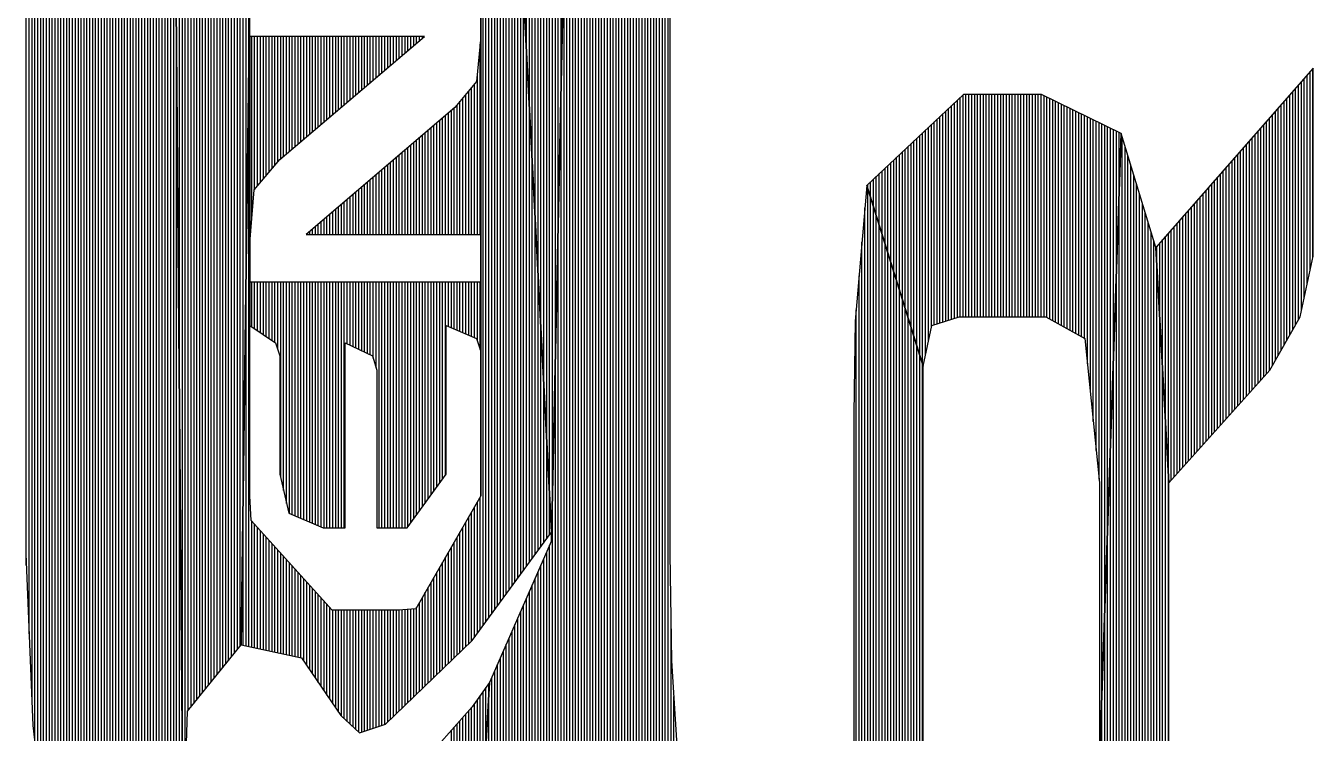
# Model space of a CAD drawing. Extents: x -34 to 106, y -22 to 53.
# Drawn here: x 59.249 to 62.506, y 15.139 to 16.929 of the extents above; entities that cross this region are included whole.
import ezdxf

# ---------------------------------------------------------------- set-up
doc = ezdxf.new("R2010")
doc.units = 0
doc.layers.add('BG_SILKTOP20240221', color=40, linetype='CONTINUOUS')

msp = doc.modelspace()

# ---------------------------------------------------------------- linework, layer by layer
at = {"layer": 'BG_SILKTOP20240221'}
for points in [[(60.866782, 12.740132), (60.866782, 21.922232)], [(60.874148, 12.737846), (60.874148, 21.923756)], [(60.879228, 15.59306), (60.879228, 21.924518)], [(60.71108, 21.891752), (60.579254, 15.625826)], [(60.579254, 15.625826), (60.71108, 21.891752)], [(60.713112, 12.787376), (60.713112, 21.89226)], [(60.720478, 12.78509), (60.720478, 21.893784)], [(60.727844, 12.782804), (60.727844, 21.895054)], [(60.73521, 12.780518), (60.73521, 21.896578)], [(60.742322, 12.778486), (60.742322, 21.898102)], [(60.749688, 12.775946), (60.749688, 21.899372)], [(60.757054, 12.773914), (60.757054, 21.900896)], [(60.76442, 12.771628), (60.76442, 21.90242)], [(60.771786, 12.769342), (60.771786, 21.903436)], [(60.778898, 12.767056), (60.778898, 21.90496)], [(60.786264, 12.76477), (60.786264, 21.906484)], [(60.79363, 12.762484), (60.79363, 21.908008)], [(60.800996, 12.760452), (60.800996, 21.909278)], [(60.808362, 12.757912), (60.808362, 21.910802)], [(60.815474, 12.75588), (60.815474, 21.912326)], [(60.82284, 12.753848), (60.82284, 21.913596)], [(60.830206, 12.751308), (60.830206, 21.91512)], [(60.837572, 12.749276), (60.837572, 21.916644)], [(60.844938, 12.746736), (60.844938, 21.917914)], [(60.85205, 12.744704), (60.85205, 21.919438)], [(60.859416, 12.742418), (60.859416, 21.920962)], [(60.530232, 16.589248), (60.530232, 21.82622)], [(60.537598, 16.44904), (60.537598, 21.82876)], [(60.544964, 16.308578), (60.544964, 21.831554)], [(60.55233, 16.16837), (60.55233, 21.834094)], [(60.559442, 16.028162), (60.559442, 21.836888)], [(60.566808, 15.8877), (60.566808, 21.839428)], [(60.574174, 15.747492), (60.574174, 21.841968)], [(60.58154, 15.727426), (60.58154, 21.844762)], [(60.588906, 16.075406), (60.588906, 21.847556)], [(60.596018, 16.42364), (60.596018, 21.850096)], [(60.603384, 16.77162), (60.603384, 21.852636)], [(60.515754, 16.870172), (60.515754, 21.820886)], [(60.522866, 16.729964), (60.522866, 21.82368)], [(60.705746, 12.789408), (60.705746, 21.645372)], [(59.813444, 16.86052), (59.813444, 21.344128)], [(59.784234, 15.350744), (59.784234, 21.304504)], [(59.791346, 15.359888), (59.791346, 21.31441)], [(59.798712, 15.754096), (59.798712, 21.324316)], [(59.806078, 16.307308), (59.806078, 21.334222)], [(59.762136, 15.323566), (59.762136, 21.27504)], [(59.769502, 15.332456), (59.769502, 21.284692)], [(59.776868, 15.3416), (59.776868, 21.294852)], [(60.698634, 12.791948), (60.698634, 21.296884)], [(59.740292, 15.296134), (59.740292, 21.245576)], [(59.747658, 15.305278), (59.747658, 21.255228)], [(59.75477, 15.314422), (59.75477, 21.265388)], [(59.711082, 15.259812), (59.711082, 21.206206)], [(59.718194, 15.268956), (59.718194, 21.215858)], [(59.72556, 15.2781), (59.72556, 21.225764)], [(59.732926, 15.287244), (59.732926, 21.23567)], [(59.688984, 15.232634), (59.688984, 21.176488)], [(59.69635, 15.241778), (59.69635, 21.186394)], [(59.703716, 15.250668), (59.703716, 21.196046)], [(59.66714, 15.205202), (59.66714, 21.147024)], [(59.674506, 15.214346), (59.674506, 21.156676)], [(59.681618, 15.22349), (59.681618, 21.166582)], [(59.63793, 15.986252), (59.63793, 21.1074)], [(59.645042, 15.098776), (59.645042, 21.11756)], [(59.652408, 15.007082), (59.652408, 21.127212)], [(59.659774, 15.196312), (59.659774, 21.136864)], [(59.630564, 16.873474), (59.630564, 21.097748)], [(59.593988, 13.839444), (59.593988, 21.04644)], [(59.647328, 14.839696), (59.59602, 21.051012)], [(59.59602, 21.051012), (59.647328, 14.839696)], [(59.579256, 13.869416), (59.579256, 21.014944)], [(59.586622, 13.85443), (59.586622, 21.030946)], [(59.564778, 13.899134), (59.564778, 20.983702)], [(59.57189, 13.884148), (59.57189, 20.99945)], [(59.550046, 13.929106), (59.550046, 20.952206)], [(59.557412, 13.91412), (59.557412, 20.968208)], [(60.691268, 12.79398), (60.691268, 20.948904)], [(59.535314, 13.958824), (59.535314, 20.920964)], [(59.54268, 13.944092), (59.54268, 20.936458)], [(59.520836, 13.988796), (59.520836, 20.889468)], [(59.528202, 13.97381), (59.528202, 20.904962)], [(59.506104, 14.024356), (59.506104, 20.857972)], [(59.51347, 14.005052), (59.51347, 20.87372)], [(59.491626, 14.070076), (59.491626, 20.826476)], [(59.498738, 14.046962), (59.498738, 20.842224)], [(59.476894, 14.116304), (59.476894, 20.79498)], [(59.48426, 14.092936), (59.48426, 20.810728)], [(59.462162, 14.162532), (59.462162, 20.763484)], [(59.469528, 14.139418), (59.469528, 20.779486)], [(59.447684, 14.20876), (59.447684, 20.732242)], [(59.45505, 14.185646), (59.45505, 20.74799)], [(59.425586, 14.278356), (59.425586, 20.684998)], [(59.432952, 14.255242), (59.432952, 20.700746)], [(59.440318, 14.232128), (59.440318, 20.71624)], [(59.418474, 14.30147), (59.418474, 20.667218)], [(59.411108, 14.324584), (59.411108, 20.64258)], [(59.396376, 14.371066), (59.396376, 20.589494)], [(59.403742, 14.347952), (59.403742, 20.616164)], [(60.683902, 12.79652), (60.683902, 20.600924)], [(59.38901, 14.402816), (59.38901, 20.562824)], [(59.381898, 14.437106), (59.381898, 20.536154)], [(59.374532, 14.471396), (59.374532, 20.509738)], [(59.3598, 14.539468), (59.3598, 20.456652)], [(59.367166, 14.505432), (59.367166, 20.483068)], [(59.352434, 14.574012), (59.352434, 20.430236)], [(59.345322, 14.608048), (59.345322, 20.403566)], [(59.601354, 13.824458), (59.601354, 20.422108)], [(59.337956, 14.642338), (59.337956, 20.37715)], [(59.33059, 14.676628), (59.33059, 20.35048)], [(59.323224, 14.710918), (59.323224, 20.324064)], [(59.315858, 14.744954), (59.315858, 20.290028)], [(59.308746, 14.802104), (59.308746, 20.236942)], [(60.676536, 12.798552), (60.676536, 20.25269)], [(59.30138, 14.864842), (59.30138, 20.18411)], [(59.294014, 14.92758), (59.294014, 20.131024)], [(59.286648, 14.990572), (59.286648, 20.078192)], [(59.279282, 15.053564), (59.279282, 20.02536)], [(59.27217, 15.116302), (59.27217, 19.972274)], [(59.264804, 15.216124), (59.264804, 19.919188)], [(60.66917, 12.800584), (60.66917, 19.90471)], [(59.257438, 15.390368), (59.257438, 19.758152)], [(59.248802, 19.544792), (59.248802, 15.59306)], [(59.250072, 15.564104), (59.250072, 19.575272)], [(60.662058, 12.803124), (60.662058, 19.556476)], [(59.608466, 13.80998), (59.608466, 19.534886)], [(60.654692, 12.805156), (60.654692, 19.208496)], [(60.400438, 19.08048), (60.579254, 15.647924)], [(60.400438, 19.08048), (60.400438, 16.901668)], [(60.579254, 15.647924), (60.400438, 19.08048)], [(60.400438, 16.901668), (60.400438, 19.08048)], [(60.406026, 15.410688), (60.406026, 18.97507)], [(60.647326, 12.807442), (60.647326, 18.860516)], [(60.413138, 15.420848), (60.413138, 18.834862)], [(60.420504, 15.430754), (60.420504, 18.6944)], [(59.615832, 13.794994), (59.615832, 18.647664)], [(60.42787, 15.440914), (60.42787, 18.554192)], [(60.63996, 12.809728), (60.63996, 18.512282)], [(60.435236, 15.45082), (60.435236, 18.413476)], [(60.442602, 15.460726), (60.442602, 18.273268)], [(60.632594, 12.812014), (60.632594, 18.164302)], [(60.449714, 15.470632), (60.449714, 18.132806)], [(60.45708, 15.480792), (60.45708, 17.992598)], [(60.464446, 15.490952), (60.464446, 17.85239)], [(60.625482, 12.814046), (60.625482, 17.816068)], [(59.623198, 13.780008), (59.623198, 17.760442)], [(60.471812, 15.500604), (60.471812, 17.711928)], [(60.479178, 15.510764), (60.479178, 17.57172)], [(60.618116, 12.816586), (60.618116, 17.468088)], [(60.48629, 15.52067), (60.48629, 17.431258)], [(60.493656, 15.53083), (60.493656, 17.29105)], [(60.501022, 15.540736), (60.501022, 17.150588)], [(60.61075, 12.818618), (60.61075, 17.120108)], [(59.793632, 15.362428), (59.815476, 17.022064)], [(59.815476, 17.022064), (59.793632, 15.362428)], [(59.815476, 16.901668), (59.815476, 17.022064)], [(60.400438, 17.022064), (60.400438, 16.901668)], [(60.508388, 15.550642), (60.508388, 17.01038)], [(59.630564, 13.765022), (59.630564, 16.87322)], [(59.815476, 16.170656), (59.815476, 16.901668)], [(59.815476, 16.901668), (59.815476, 16.170656)], [(60.25769, 16.901668), (59.815476, 16.901668)], [(59.82081, 16.44269), (59.82081, 16.901668)], [(59.827922, 16.515588), (59.827922, 16.901668)], [(59.835288, 16.524224), (59.835288, 16.901668)], [(59.842654, 16.53286), (59.842654, 16.901668)], [(59.85002, 16.541496), (59.85002, 16.901668)], [(59.857386, 16.550132), (59.857386, 16.901668)], [(59.864498, 16.558514), (59.864498, 16.901668)], [(59.871864, 16.56715), (59.871864, 16.901668)], [(59.87923, 16.575532), (59.87923, 16.901668)], [(59.886596, 16.584168), (59.886596, 16.901668)], [(59.89193, 16.590772), (60.25769, 16.901668)], [(59.893962, 16.592296), (59.893962, 16.901668)], [(59.901074, 16.598392), (59.901074, 16.901668)], [(59.90844, 16.604488), (59.90844, 16.901668)], [(59.915806, 16.611092), (59.915806, 16.901668)], [(59.923172, 16.617188), (59.923172, 16.901668)], [(59.930538, 16.623538), (59.930538, 16.901668)], [(59.93765, 16.629634), (59.93765, 16.901668)], [(59.945016, 16.63573), (59.945016, 16.901668)], [(59.952382, 16.64208), (59.952382, 16.901668)], [(59.959748, 16.648176), (59.959748, 16.901668)], [(59.967114, 16.654526), (59.967114, 16.901668)], [(59.974226, 16.660622), (59.974226, 16.901668)], [(59.981592, 16.666718), (59.981592, 16.901668)], [(59.988958, 16.673068), (59.988958, 16.901668)], [(59.996324, 16.679164), (59.996324, 16.901668)], [(60.00369, 16.685768), (60.00369, 16.901668)], [(60.010802, 16.691864), (60.010802, 16.901668)], [(60.018168, 16.69796), (60.018168, 16.901668)], [(60.025534, 16.70431), (60.025534, 16.901668)], [(60.0329, 16.710406), (60.0329, 16.901668)], [(60.040266, 16.716756), (60.040266, 16.901668)], [(60.047378, 16.722852), (60.047378, 16.901668)], [(60.054744, 16.728948), (60.054744, 16.901668)], [(60.06211, 16.735298), (60.06211, 16.901668)], [(60.069476, 16.741394), (60.069476, 16.901668)], [(60.076842, 16.747744), (60.076842, 16.901668)], [(60.083954, 16.75384), (60.083954, 16.901668)], [(60.09132, 16.759936), (60.09132, 16.901668)], [(60.098686, 16.76654), (60.098686, 16.901668)], [(60.106052, 16.772636), (60.106052, 16.901668)], [(60.113418, 16.778986), (60.113418, 16.901668)], [(60.12053, 16.785082), (60.12053, 16.901668)], [(60.127896, 16.791178), (60.127896, 16.901668)], [(60.135262, 16.797528), (60.135262, 16.901668)], [(60.142628, 16.803624), (60.142628, 16.901668)], [(60.149994, 16.809974), (60.149994, 16.901668)], [(60.157106, 16.81607), (60.157106, 16.901668)], [(60.164472, 16.822166), (60.164472, 16.901668)], [(60.171838, 16.828516), (60.171838, 16.901668)], [(60.179204, 16.834612), (60.179204, 16.901668)], [(60.18657, 16.841216), (60.18657, 16.901668)], [(60.193682, 16.847312), (60.193682, 16.901668)], [(60.201048, 16.853408), (60.201048, 16.901668)], [(60.208414, 16.859758), (60.208414, 16.901668)], [(60.21578, 16.865854), (60.21578, 16.901668)], [(60.223146, 16.872204), (60.223146, 16.901668)], [(60.230258, 16.8783), (60.230258, 16.901668)], [(60.237624, 16.884396), (60.237624, 16.901668)], [(60.24499, 16.890746), (60.24499, 16.901668)], [(60.252356, 16.896842), (60.252356, 16.901668)], [(60.400438, 16.901668), (60.389516, 16.788384)], [(60.39866, 16.40078), (60.39866, 16.882872)], [(60.400438, 16.901668), (60.400438, 15.739364)], [(60.400438, 15.739364), (60.400438, 16.901668)], [(59.813444, 15.358618), (59.813444, 16.861028)], [(60.515754, 15.560548), (60.515754, 16.869664)], [(62.506098, 16.821404), (62.107572, 16.368014)], [(62.49797, 16.308832), (62.49797, 16.812514)], [(62.505336, 16.343122), (62.505336, 16.820642)], [(62.506098, 16.34617), (62.506098, 16.821404)], [(60.389516, 16.788384), (60.334652, 16.722598)], [(60.383928, 16.40078), (60.383928, 16.782034)], [(60.391294, 16.40078), (60.391294, 16.80718)], [(62.46876, 16.18488), (62.46876, 16.77924)], [(62.476126, 16.20647), (62.476126, 16.787368)], [(62.483492, 16.24076), (62.483492, 16.79575)], [(62.490858, 16.274796), (62.490858, 16.804132)], [(60.354718, 16.40078), (60.354718, 16.746982)], [(60.362084, 16.40078), (60.362084, 16.755364)], [(60.36945, 16.40078), (60.36945, 16.764254)], [(60.376562, 16.40078), (60.376562, 16.773144)], [(60.603384, 12.821158), (60.603384, 16.771874)], [(61.621416, 16.755364), (61.376306, 16.524986)], [(61.613034, 16.1925), (61.613034, 16.74749)], [(61.620146, 16.1925), (61.620146, 16.754602)], [(61.818774, 16.755364), (61.621416, 16.755364)], [(61.627512, 16.1925), (61.627512, 16.755364)], [(61.634878, 16.1925), (61.634878, 16.755364)], [(61.642244, 16.1925), (61.642244, 16.755364)], [(61.64961, 16.1925), (61.64961, 16.755364)], [(61.656722, 16.1925), (61.656722, 16.755364)], [(61.664088, 16.1925), (61.664088, 16.755364)], [(61.671454, 16.1925), (61.671454, 16.755364)], [(61.67882, 16.1925), (61.67882, 16.755364)], [(61.686186, 16.1925), (61.686186, 16.755364)], [(61.693298, 16.1925), (61.693298, 16.755364)], [(61.700664, 16.1925), (61.700664, 16.755364)], [(61.70803, 16.1925), (61.70803, 16.755364)], [(61.715396, 16.1925), (61.715396, 16.755364)], [(61.722762, 16.1925), (61.722762, 16.755364)], [(61.729874, 16.1925), (61.729874, 16.755364)], [(61.73724, 16.1925), (61.73724, 16.755364)], [(61.744606, 16.1925), (61.744606, 16.755364)], [(61.751972, 16.1925), (61.751972, 16.755364)], [(61.759338, 16.1925), (61.759338, 16.755364)], [(61.76645, 16.1925), (61.76645, 16.755364)], [(61.773816, 16.1925), (61.773816, 16.755364)], [(61.781182, 16.1925), (61.781182, 16.755364)], [(61.788548, 16.1925), (61.788548, 16.755364)], [(61.795914, 16.1925), (61.795914, 16.755364)], [(61.803026, 16.1925), (61.803026, 16.755364)], [(61.810392, 16.1925), (61.810392, 16.755364)], [(61.817758, 16.1925), (61.817758, 16.755364)], [(62.019942, 16.656812), (61.818774, 16.755364)], [(61.825124, 16.1925), (61.825124, 16.752062)], [(61.83249, 16.190976), (61.83249, 16.748506)], [(61.839602, 16.186912), (61.839602, 16.745204)], [(62.43955, 16.133318), (62.43955, 16.745712)], [(62.446916, 16.146272), (62.446916, 16.754348)], [(62.454282, 16.158972), (62.454282, 16.762476)], [(62.461394, 16.17218), (62.461394, 16.770604)], [(60.334652, 16.722598), (59.95797, 16.40078)], [(60.325508, 16.40078), (60.325508, 16.714978)], [(60.332874, 16.40078), (60.332874, 16.721074)], [(60.339986, 16.40078), (60.339986, 16.729202)], [(60.347352, 16.40078), (60.347352, 16.738092)], [(60.522866, 15.570708), (60.522866, 16.729456)], [(61.576458, 16.181578), (61.576458, 16.7132)], [(61.58357, 16.183864), (61.58357, 16.720058)], [(61.590936, 16.18615), (61.590936, 16.726916)], [(61.598302, 16.188436), (61.598302, 16.733774)], [(61.605668, 16.190722), (61.605668, 16.740886)], [(61.846968, 16.183102), (61.846968, 16.741394)], [(61.854334, 16.178784), (61.854334, 16.737838)], [(61.8617, 16.17472), (61.8617, 16.734028)], [(61.869066, 16.17091), (61.869066, 16.730726)], [(61.876178, 16.166592), (61.876178, 16.72717)], [(61.883544, 16.162528), (61.883544, 16.72336)], [(61.89091, 16.158718), (61.89091, 16.719804)], [(61.898276, 16.1544), (61.898276, 16.716248)], [(61.905642, 16.150336), (61.905642, 16.712692)], [(62.41034, 16.081756), (62.41034, 16.712438)], [(62.417706, 16.09471), (62.417706, 16.721074)], [(62.424818, 16.10741), (62.424818, 16.729202)], [(62.432184, 16.120364), (62.432184, 16.737584)], [(60.281566, 16.40078), (60.281566, 16.677386)], [(60.288932, 16.40078), (60.288932, 16.683482)], [(60.296298, 16.40078), (60.296298, 16.689832)], [(60.30341, 16.40078), (60.30341, 16.695928)], [(60.310776, 16.40078), (60.310776, 16.702532)], [(60.318142, 16.40078), (60.318142, 16.708628)], [(61.539882, 16.164814), (61.539882, 16.678656)], [(61.546994, 16.172434), (61.546994, 16.685768)], [(61.55436, 16.174466), (61.55436, 16.692626)], [(61.561726, 16.177006), (61.561726, 16.699484)], [(61.569092, 16.179292), (61.569092, 16.706342)], [(61.912754, 16.146526), (61.912754, 16.709136)], [(61.92012, 16.142208), (61.92012, 16.70558)], [(61.927486, 16.138144), (61.927486, 16.70177)], [(61.934852, 16.073882), (61.934852, 16.698214)], [(61.942218, 16.00073), (61.942218, 16.694912)], [(61.94933, 15.927578), (61.94933, 16.691102)], [(61.956696, 15.854426), (61.956696, 16.687546)], [(61.964062, 15.781274), (61.964062, 16.683736)], [(61.971428, 15.24889), (61.971428, 16.680434)], [(62.38113, 16.0401), (62.38113, 16.679164)], [(62.388242, 16.048228), (62.388242, 16.687546)], [(62.395608, 16.056356), (62.395608, 16.695928)], [(62.402974, 16.068802), (62.402974, 16.70431)], [(60.24499, 16.40078), (60.24499, 16.646144)], [(60.252356, 16.40078), (60.252356, 16.652494)], [(60.259722, 16.40078), (60.259722, 16.65859)], [(60.266834, 16.40078), (60.266834, 16.66494)], [(60.2742, 16.40078), (60.2742, 16.671036)], [(61.510418, 16.095472), (61.510418, 16.651224)], [(61.517784, 16.072104), (61.517784, 16.658336)], [(61.52515, 16.096488), (61.52515, 16.66494)], [(61.532516, 16.130524), (61.532516, 16.672052)], [(62.019942, 16.656812), (61.965078, 15.062962)], [(61.965078, 15.062962), (62.019942, 16.656812)], [(61.978794, 15.461234), (61.978794, 16.676878)], [(61.985906, 15.673832), (61.985906, 16.673068)], [(61.993272, 15.886176), (61.993272, 16.669512)], [(62.000638, 16.09852), (62.000638, 16.665956)], [(62.008004, 16.311372), (62.008004, 16.6624)], [(62.01537, 16.523716), (62.01537, 16.658844)], [(62.107572, 16.368014), (62.019942, 16.656812)], [(62.022482, 14.488922), (62.022482, 16.647668)], [(62.351666, 16.007588), (62.351666, 16.646144)], [(62.359032, 16.015716), (62.359032, 16.654272)], [(62.366398, 16.02359), (62.366398, 16.6624)], [(62.373764, 16.031972), (62.373764, 16.671036)], [(60.208414, 16.40078), (60.208414, 16.614902)], [(60.21578, 16.40078), (60.21578, 16.620998)], [(60.223146, 16.40078), (60.223146, 16.627348)], [(60.230258, 16.40078), (60.230258, 16.633444)], [(60.237624, 16.40078), (60.237624, 16.640048)], [(61.473842, 16.21282), (61.473842, 16.61668)], [(61.481208, 16.189452), (61.481208, 16.623792)], [(61.488574, 16.166084), (61.488574, 16.630904)], [(61.49594, 16.142462), (61.49594, 16.637508)], [(61.503306, 16.119094), (61.503306, 16.64462)], [(62.029848, 14.488922), (62.029848, 16.623538)], [(62.322456, 15.974822), (62.322456, 16.61287)], [(62.329822, 15.983204), (62.329822, 16.620998)], [(62.337188, 15.991078), (62.337188, 16.62938)], [(62.344554, 15.999206), (62.344554, 16.637762)], [(59.826398, 16.514064), (59.89193, 16.590772)], [(60.171838, 16.40078), (60.171838, 16.58366)], [(60.179204, 16.40078), (60.179204, 16.59001)], [(60.18657, 16.40078), (60.18657, 16.596106)], [(60.193682, 16.40078), (60.193682, 16.602456)], [(60.201048, 16.40078), (60.201048, 16.608552)], [(60.530232, 15.580868), (60.530232, 16.588994)], [(61.437266, 16.329914), (61.437266, 16.582644)], [(61.444632, 16.306546), (61.444632, 16.589248)], [(61.451998, 16.282924), (61.451998, 16.59636)], [(61.459364, 16.259556), (61.459364, 16.602964)], [(61.46673, 16.236188), (61.46673, 16.610076)], [(62.037214, 14.488922), (62.037214, 16.599408)], [(62.300612, 15.950438), (62.300612, 16.587724)], [(62.307978, 15.958312), (62.307978, 16.596106)], [(62.31509, 15.966694), (62.31509, 16.604234)], [(60.135262, 16.40078), (60.135262, 16.552418)], [(60.142628, 16.40078), (60.142628, 16.558514)], [(60.149994, 16.40078), (60.149994, 16.564864)], [(60.157106, 16.40078), (60.157106, 16.57096)], [(60.164472, 16.40078), (60.164472, 16.577564)], [(61.40069, 16.447008), (61.40069, 16.5481)], [(61.408056, 16.42364), (61.408056, 16.554958)], [(61.415422, 16.400272), (61.415422, 16.561816)], [(61.422788, 16.376904), (61.422788, 16.568674)], [(61.430154, 16.353536), (61.430154, 16.575532)], [(62.04458, 14.488922), (62.04458, 16.575278)], [(62.051946, 14.488922), (62.051946, 16.551148)], [(62.271402, 15.917926), (62.271402, 16.554196)], [(62.278514, 15.9258), (62.278514, 16.562832)], [(62.28588, 15.933928), (62.28588, 16.57096)], [(62.293246, 15.94231), (62.293246, 16.579342)], [(60.09132, 16.40078), (60.09132, 16.51508)], [(60.098686, 16.40078), (60.098686, 16.521176)], [(60.106052, 16.40078), (60.106052, 16.527526)], [(60.113418, 16.40078), (60.113418, 16.533622)], [(60.12053, 16.40078), (60.12053, 16.539972)], [(60.127896, 16.40078), (60.127896, 16.546068)], [(61.376306, 16.524986), (61.347096, 16.181578)], [(61.519054, 16.06804), (61.376306, 16.524986)], [(61.376306, 16.524986), (61.519054, 16.06804)], [(61.378846, 16.517366), (61.378846, 16.527526)], [(61.378846, 14.488922), (61.378846, 16.517112)], [(61.386212, 16.493998), (61.386212, 16.534384)], [(61.393578, 16.470376), (61.393578, 16.541242)], [(62.01537, 14.488922), (62.01537, 16.524224)], [(62.059058, 14.488922), (62.059058, 16.527272)], [(62.241938, 15.88516), (62.241938, 16.521176)], [(62.249304, 15.893288), (62.249304, 16.529558)], [(62.25667, 15.901416), (62.25667, 16.53794)], [(62.264036, 15.909544), (62.264036, 16.546068)], [(59.815476, 16.378936), (59.826398, 16.514064)], [(60.054744, 16.40078), (60.054744, 16.483584)], [(60.06211, 16.40078), (60.06211, 16.489934)], [(60.069476, 16.40078), (60.069476, 16.49603)], [(60.076842, 16.40078), (60.076842, 16.50238)], [(60.083954, 16.40078), (60.083954, 16.508476)], [(61.386212, 14.488922), (61.386212, 16.493744)], [(62.066424, 14.488922), (62.066424, 16.503142)], [(62.212728, 15.852648), (62.212728, 16.487902)], [(62.220094, 15.860522), (62.220094, 16.49603)], [(62.22746, 15.868904), (62.22746, 16.504666)], [(62.234826, 15.877032), (62.234826, 16.512794)], [(60.018168, 16.40078), (60.018168, 16.452596)], [(60.025534, 16.40078), (60.025534, 16.458692)], [(60.0329, 16.40078), (60.0329, 16.465042)], [(60.040266, 16.40078), (60.040266, 16.471138)], [(60.047378, 16.40078), (60.047378, 16.477488)], [(61.37148, 14.488922), (61.37148, 16.46809)], [(61.393578, 14.488922), (61.393578, 16.470122)], [(62.07379, 14.488922), (62.07379, 16.479012)], [(62.081156, 14.488922), (62.081156, 16.455136)], [(62.183518, 15.820136), (62.183518, 16.454628)], [(62.190884, 15.82801), (62.190884, 16.462756)], [(62.19825, 15.836138), (62.19825, 16.471138)], [(62.205362, 15.84452), (62.205362, 16.47952)], [(59.981592, 16.40078), (59.981592, 16.4211)], [(59.988958, 16.40078), (59.988958, 16.42745)], [(59.996324, 16.40078), (59.996324, 16.433546)], [(60.00369, 16.40078), (60.00369, 16.439896)], [(60.010802, 16.40078), (60.010802, 16.445992)], [(60.537598, 15.59052), (60.537598, 16.448786)], [(60.596018, 12.82319), (60.596018, 16.423894)], [(61.40069, 14.488922), (61.40069, 16.446754)], [(61.408056, 14.488922), (61.408056, 16.423132)], [(62.088522, 14.488922), (62.088522, 16.43126)], [(62.154308, 15.78737), (62.154308, 16.421354)], [(62.161674, 15.795244), (62.161674, 16.429736)], [(62.168786, 15.803626), (62.168786, 16.437864)], [(62.176152, 15.811754), (62.176152, 16.445992)], [(59.95797, 16.40078), (60.400438, 16.40078)], [(59.959748, 16.40078), (59.959748, 16.402558)], [(59.967114, 16.40078), (59.967114, 16.408654)], [(59.974226, 16.40078), (59.974226, 16.415004)], [(60.400438, 16.40078), (60.400438, 16.280384)], [(61.415422, 14.488922), (61.415422, 16.400018)], [(62.095634, 14.488922), (62.095634, 16.40713)], [(62.125098, 16.053816), (62.125098, 16.387826)], [(62.13221, 15.921228), (62.13221, 16.396462)], [(62.139576, 15.788894), (62.139576, 16.40459)], [(62.146942, 15.779242), (62.146942, 16.412972)], [(59.815476, 16.378936), (59.815476, 16.170656)], [(59.815476, 16.280384), (59.815476, 16.378936)], [(59.815476, 16.170656), (59.815476, 16.378936)], [(61.364114, 14.488922), (61.364114, 16.381984)], [(61.422788, 14.488922), (61.422788, 16.37665)], [(61.430154, 14.488922), (61.430154, 16.353028)], [(62.103, 14.488922), (62.103, 16.383)], [(62.140592, 15.77213), (62.107572, 16.368014)], [(62.107572, 16.368014), (62.140592, 15.77213)], [(62.110366, 16.318738), (62.110366, 16.371316)], [(62.117732, 16.18615), (62.117732, 16.379698)], [(61.437266, 14.488922), (61.437266, 16.32966)], [(62.473078, 16.1925), (62.506098, 16.34617)], [(59.806078, 15.360142), (59.806078, 16.307816)], [(60.544964, 15.60068), (60.544964, 16.308324)], [(61.357002, 14.488922), (61.357002, 16.296132)], [(61.444632, 14.488922), (61.444632, 16.306292)], [(62.008004, 14.488922), (62.008004, 16.311626)], [(62.110366, 14.488922), (62.110366, 16.318484)], [(60.400438, 16.280384), (59.815476, 16.280384)], [(59.82081, 16.1671), (59.82081, 16.280384)], [(59.827922, 16.162274), (59.827922, 16.280384)], [(59.835288, 16.157448), (59.835288, 16.280384)], [(59.842654, 16.152622), (59.842654, 16.280384)], [(59.85002, 16.147796), (59.85002, 16.280384)], [(59.857386, 16.142716), (59.857386, 16.280384)], [(59.864498, 16.13789), (59.864498, 16.280384)], [(59.871864, 16.133064), (59.871864, 16.280384)], [(59.87923, 16.128238), (59.87923, 16.280384)], [(59.886596, 16.110204), (59.886596, 16.280384)], [(59.893962, 15.785846), (59.893962, 16.280384)], [(59.901074, 15.75308), (59.901074, 16.280384)], [(59.90844, 15.72006), (59.90844, 16.280384)], [(59.915806, 15.69466), (59.915806, 16.280384)], [(59.923172, 15.691612), (59.923172, 16.280384)], [(59.930538, 15.688564), (59.930538, 16.280384)], [(59.93765, 15.685516), (59.93765, 16.280384)], [(59.945016, 15.682468), (59.945016, 16.280384)], [(59.952382, 15.67942), (59.952382, 16.280384)], [(59.959748, 15.676372), (59.959748, 16.280384)], [(59.967114, 15.673324), (59.967114, 16.280384)], [(59.974226, 15.670276), (59.974226, 16.280384)], [(59.981592, 15.667228), (59.981592, 16.280384)], [(59.988958, 15.66418), (59.988958, 16.280384)], [(59.996324, 15.661132), (59.996324, 16.280384)], [(60.00369, 15.658846), (60.00369, 16.280384)], [(60.010802, 15.658846), (60.010802, 16.280384)], [(60.018168, 15.658846), (60.018168, 16.280384)], [(60.025534, 15.658846), (60.025534, 16.280384)], [(60.0329, 15.658846), (60.0329, 16.280384)], [(60.040266, 15.658846), (60.040266, 16.280384)], [(60.047378, 15.658846), (60.047378, 16.280384)], [(60.054744, 15.658846), (60.054744, 16.280384)], [(60.06211, 16.124174), (60.06211, 16.280384)], [(60.069476, 16.120872), (60.069476, 16.280384)], [(60.076842, 16.117316), (60.076842, 16.280384)], [(60.083954, 16.11376), (60.083954, 16.280384)], [(60.09132, 16.110204), (60.09132, 16.280384)], [(60.098686, 16.106902), (60.098686, 16.280384)], [(60.106052, 16.1036), (60.106052, 16.280384)], [(60.113418, 16.09979), (60.113418, 16.280384)], [(60.12053, 16.096488), (60.12053, 16.280384)], [(60.127896, 16.087598), (60.127896, 16.280384)], [(60.135262, 16.063214), (60.135262, 16.280384)], [(60.142628, 15.658846), (60.142628, 16.280384)], [(60.149994, 15.658846), (60.149994, 16.280384)], [(60.157106, 15.658846), (60.157106, 16.280384)], [(60.164472, 15.658846), (60.164472, 16.280384)], [(60.171838, 15.658846), (60.171838, 16.280384)], [(60.179204, 15.658846), (60.179204, 16.280384)], [(60.18657, 15.658846), (60.18657, 16.280384)], [(60.193682, 15.658846), (60.193682, 16.280384)], [(60.201048, 15.658846), (60.201048, 16.280384)], [(60.208414, 15.658846), (60.208414, 16.280384)], [(60.21578, 15.661132), (60.21578, 16.280384)], [(60.223146, 15.671292), (60.223146, 16.280384)], [(60.230258, 15.681452), (60.230258, 16.280384)], [(60.237624, 15.691104), (60.237624, 16.280384)], [(60.24499, 15.701264), (60.24499, 16.280384)], [(60.252356, 15.71117), (60.252356, 16.280384)], [(60.259722, 15.72133), (60.259722, 16.280384)], [(60.266834, 15.731236), (60.266834, 16.280384)], [(60.2742, 15.741396), (60.2742, 16.280384)], [(60.281566, 15.751556), (60.281566, 16.280384)], [(60.288932, 15.761462), (60.288932, 16.280384)], [(60.296298, 15.771622), (60.296298, 16.280384)], [(60.30341, 15.781274), (60.30341, 16.280384)], [(60.310776, 15.791434), (60.310776, 16.280384)], [(60.318142, 16.16837), (60.318142, 16.280384)], [(60.325508, 16.165068), (60.325508, 16.280384)], [(60.332874, 16.16202), (60.332874, 16.280384)], [(60.339986, 16.158972), (60.339986, 16.280384)], [(60.347352, 16.155924), (60.347352, 16.280384)], [(60.354718, 16.152622), (60.354718, 16.280384)], [(60.362084, 16.149574), (60.362084, 16.280384)], [(60.36945, 16.146526), (60.36945, 16.280384)], [(60.376562, 16.143224), (60.376562, 16.280384)], [(60.383928, 16.140176), (60.383928, 16.280384)], [(60.391294, 16.132048), (60.391294, 16.280384)], [(60.39866, 16.110204), (60.39866, 16.280384)], [(60.400438, 16.104616), (60.400438, 16.280384)], [(60.400438, 16.280384), (60.400438, 16.104616)], [(61.451998, 14.488922), (61.451998, 16.28267)], [(61.459364, 14.488922), (61.459364, 16.259302)], [(61.46673, 14.488922), (61.46673, 16.23568)], [(61.349636, 14.488922), (61.349636, 16.21028)], [(61.473842, 14.488922), (61.473842, 16.212566)], [(61.481208, 14.488922), (61.481208, 16.189198)], [(61.540898, 16.170656), (61.610494, 16.1925)], [(61.610494, 16.1925), (61.829696, 16.1925)], [(61.829696, 16.1925), (61.928502, 16.137636)], [(62.39637, 16.057118), (62.473078, 16.1925)], [(59.815476, 16.170656), (59.881008, 16.126714)], [(59.815476, 15.739364), (59.815476, 16.170656)], [(60.312554, 16.170656), (60.389516, 16.137636)], [(60.312554, 15.794228), (60.312554, 16.170656)], [(60.55233, 15.610586), (60.55233, 16.168116)], [(61.347096, 16.181578), (61.34354, 15.94739)], [(61.488574, 14.488922), (61.488574, 16.165576)], [(61.519054, 16.06804), (61.540898, 16.170656)], [(62.117732, 14.488922), (62.117732, 16.185896)], [(59.881008, 16.126714), (59.89193, 16.093694)], [(60.056522, 16.126714), (60.126118, 16.093694)], [(60.056522, 15.658846), (60.056522, 16.126714)], [(60.389516, 16.137636), (60.400438, 16.104616)], [(61.49594, 14.488922), (61.49594, 16.142208)], [(61.928502, 16.137636), (61.965078, 15.77213)], [(59.89193, 16.093694), (59.89193, 15.794228)], [(60.126118, 16.093694), (60.13704, 16.057118)], [(60.400438, 16.104616), (60.400438, 15.739364)], [(61.503306, 14.488922), (61.503306, 16.11884)], [(61.510418, 14.488922), (61.510418, 16.095218)], [(62.000638, 14.488922), (62.000638, 16.099028)], [(60.588906, 12.825476), (60.588906, 16.07566)], [(61.517784, 14.488922), (61.517784, 16.07185)], [(61.519054, 15.062962), (61.519054, 16.06804)], [(60.13704, 16.057118), (60.13704, 15.658846)], [(60.559442, 15.620746), (60.559442, 16.027908)], [(62.125098, 14.488922), (62.125098, 16.053562)], [(62.140592, 15.77213), (62.39637, 16.057118)], [(59.63793, 13.750036), (59.63793, 15.985744)], [(61.34354, 15.94739), (61.34354, 14.488922)], [(62.13221, 14.488922), (62.13221, 15.920974)], [(60.566808, 15.630652), (60.566808, 15.887446)], [(61.993272, 14.488922), (61.993272, 15.88643)], [(59.89193, 15.794228), (59.914028, 15.695422)], [(60.214002, 15.658846), (60.312554, 15.794228)], [(61.965078, 15.77213), (61.965078, 15.062962)], [(62.139576, 14.488922), (62.139576, 15.78864)], [(62.140592, 15.062962), (62.140592, 15.77213)], [(59.798712, 15.361666), (59.798712, 15.754604)], [(59.819286, 15.677134), (59.815476, 15.739364)], [(60.400438, 15.739364), (60.235846, 15.453868)], [(60.39866, 15.401036), (60.39866, 15.736316)], [(60.574174, 15.640558), (60.574174, 15.747238)], [(60.383928, 15.380716), (60.383928, 15.710916)], [(60.391294, 15.390876), (60.391294, 15.723362)], [(60.58154, 12.827762), (60.58154, 15.72768)], [(60.023756, 15.450312), (59.819286, 15.677134)], [(59.82081, 15.35684), (59.82081, 15.675356)], [(59.914028, 15.695422), (60.001658, 15.658846)], [(60.362084, 15.357348), (60.362084, 15.672816)], [(60.36945, 15.364714), (60.36945, 15.685516)], [(60.376562, 15.371572), (60.376562, 15.698216)], [(61.985906, 14.488922), (61.985906, 15.674086)], [(59.827922, 15.355316), (59.827922, 15.666974)], [(59.835288, 15.353792), (59.835288, 15.6591)], [(59.842654, 15.352268), (59.842654, 15.650972)], [(59.85002, 15.350744), (59.85002, 15.642844)], [(60.001658, 15.658846), (60.056522, 15.658846)], [(60.13704, 15.658846), (60.214002, 15.658846)], [(60.347352, 15.343378), (60.347352, 15.647416)], [(60.354718, 15.350236), (60.354718, 15.660116)], [(60.378594, 15.373604), (60.579254, 15.647924)], [(60.579254, 15.647924), (60.579254, 15.625826)], [(59.857386, 15.34922), (59.857386, 15.634716)], [(59.864498, 15.347188), (59.864498, 15.626588)], [(59.871864, 15.345664), (59.871864, 15.61846)], [(59.87923, 15.34414), (59.87923, 15.610332)], [(60.325508, 15.322296), (60.325508, 15.609316)], [(60.332874, 15.329408), (60.332874, 15.62227)], [(60.339986, 15.336266), (60.339986, 15.634716)], [(60.579254, 15.625826), (60.422282, 15.267432)], [(60.574174, 12.830302), (60.574174, 15.614396)], [(59.248802, 15.59306), (59.26709, 15.157958)], [(59.886596, 15.342616), (59.886596, 15.602204)], [(59.893962, 15.341092), (59.893962, 15.594076)], [(59.901074, 15.339568), (59.901074, 15.585948)], [(59.90844, 15.338044), (59.90844, 15.578074)], [(60.30341, 15.30096), (60.30341, 15.571216)], [(60.310776, 15.308072), (60.310776, 15.58417)], [(60.318142, 15.31493), (60.318142, 15.596616)], [(60.559442, 12.838684), (60.559442, 15.580868)], [(60.566808, 12.83462), (60.566808, 15.597632)], [(60.883038, 15.322296), (60.879228, 15.59306)], [(59.915806, 15.336266), (59.915806, 15.569692)], [(59.923172, 15.334742), (59.923172, 15.561564)], [(59.930538, 15.333218), (59.930538, 15.55369)], [(59.93765, 15.331694), (59.93765, 15.545308)], [(59.945016, 15.33017), (59.945016, 15.537434)], [(60.288932, 15.28699), (60.288932, 15.54607)], [(60.296298, 15.293848), (60.296298, 15.55877)], [(60.544964, 12.84732), (60.544964, 15.54734)], [(60.55233, 12.843002), (60.55233, 15.564104)], [(59.952382, 15.321788), (59.952382, 15.529306)], [(59.959748, 15.310612), (59.959748, 15.520924)], [(59.967114, 15.299944), (59.967114, 15.51305)], [(59.974226, 15.289022), (59.974226, 15.504922)], [(60.266834, 15.265654), (60.266834, 15.50797)], [(60.2742, 15.272512), (60.2742, 15.52067)], [(60.281566, 15.279878), (60.281566, 15.533116)], [(60.530232, 12.855956), (60.530232, 15.514066)], [(60.537598, 12.851638), (60.537598, 15.53083)], [(59.981592, 15.278354), (59.981592, 15.497048)], [(59.988958, 15.267432), (59.988958, 15.488666)], [(59.996324, 15.256764), (59.996324, 15.480538)], [(60.00369, 15.246096), (60.00369, 15.472664)], [(60.252356, 15.251684), (60.252356, 15.48257)], [(60.259722, 15.258542), (60.259722, 15.495524)], [(60.515754, 12.864338), (60.515754, 15.480538)], [(60.522866, 12.86002), (60.522866, 15.497302)], [(60.010802, 15.235174), (60.010802, 15.464282)], [(60.018168, 15.224506), (60.018168, 15.456154)], [(60.191904, 15.450312), (60.023756, 15.450312)], [(60.025534, 15.213584), (60.025534, 15.450312)], [(60.0329, 15.202916), (60.0329, 15.450312)], [(60.040266, 15.19174), (60.040266, 15.450312)], [(60.047378, 15.182088), (60.047378, 15.450312)], [(60.054744, 15.175484), (60.054744, 15.450312)], [(60.06211, 15.168626), (60.06211, 15.450312)], [(60.069476, 15.161768), (60.069476, 15.450312)], [(60.076842, 15.15491), (60.076842, 15.450312)], [(60.083954, 15.148306), (60.083954, 15.450312)], [(60.09132, 15.141448), (60.09132, 15.450312)], [(60.098686, 15.141448), (60.098686, 15.450312)], [(60.106052, 15.143988), (60.106052, 15.450312)], [(60.113418, 15.146528), (60.113418, 15.450312)], [(60.12053, 15.148814), (60.12053, 15.450312)], [(60.127896, 15.151354), (60.127896, 15.450312)], [(60.135262, 15.15364), (60.135262, 15.450312)], [(60.142628, 15.15618), (60.142628, 15.450312)], [(60.149994, 15.15872), (60.149994, 15.450312)], [(60.157106, 15.161006), (60.157106, 15.450312)], [(60.164472, 15.166848), (60.164472, 15.450312)], [(60.171838, 15.17396), (60.171838, 15.450312)], [(60.179204, 15.180818), (60.179204, 15.450312)], [(60.18657, 15.18793), (60.18657, 15.450312)], [(60.235846, 15.453868), (60.191904, 15.450312)], [(60.193682, 15.195296), (60.193682, 15.450566)], [(60.201048, 15.202154), (60.201048, 15.451328)], [(60.208414, 15.209266), (60.208414, 15.451836)], [(60.21578, 15.216124), (60.21578, 15.452344)], [(60.223146, 15.223236), (60.223146, 15.453106)], [(60.230258, 15.230348), (60.230258, 15.453614)], [(60.237624, 15.23746), (60.237624, 15.457424)], [(60.24499, 15.244572), (60.24499, 15.46987)], [(60.501022, 12.872974), (60.501022, 15.447264)], [(60.508388, 12.868656), (60.508388, 15.463774)], [(61.978794, 14.488922), (61.978794, 15.461488)], [(60.48629, 12.881356), (60.48629, 15.413736)], [(60.493656, 12.877292), (60.493656, 15.4305)], [(60.881514, 12.735814), (60.881514, 15.435072)], [(60.471812, 12.889738), (60.471812, 15.380208)], [(60.479178, 12.88542), (60.479178, 15.396972)], [(59.65825, 15.194534), (59.793632, 15.362428)], [(59.793632, 15.362428), (59.946794, 15.329662)], [(60.159138, 15.161768), (60.378594, 15.373604)], [(60.45708, 12.89812), (60.45708, 15.346934)], [(60.464446, 12.894056), (60.464446, 15.363698)], [(59.946794, 15.329662), (60.0456, 15.183612)], [(60.442602, 12.906756), (60.442602, 15.313406)], [(60.449714, 12.902438), (60.449714, 15.33017)], [(60.912248, 14.86535), (60.883038, 15.322296)], [(60.42787, 12.915392), (60.42787, 15.280132)], [(60.435236, 12.911074), (60.435236, 15.296642)], [(60.422282, 15.267432), (60.378594, 14.488922)], [(60.422282, 15.267432), (60.378594, 15.205456)], [(60.378594, 14.488922), (60.422282, 15.267432)], [(60.406026, 14.975332), (60.406026, 15.244318)], [(60.413138, 15.104872), (60.413138, 15.254732)], [(60.420504, 15.23492), (60.420504, 15.264892)], [(61.971428, 14.488922), (61.971428, 15.249144)], [(60.383928, 14.586204), (60.383928, 15.213584)], [(60.391294, 14.715744), (60.391294, 15.223744)], [(60.39866, 14.845538), (60.39866, 15.234158)], [(60.420504, 12.919456), (60.420504, 15.235174)], [(60.888626, 12.733274), (60.888626, 15.231872)], [(59.647328, 14.839696), (59.65825, 15.194534)], [(60.0456, 15.183612), (60.093098, 15.13967)], [(60.378594, 15.205456), (60.126118, 14.920214)], [(60.362084, 14.762988), (60.362084, 15.186914)], [(60.36945, 14.762988), (60.36945, 15.19555)], [(60.376562, 14.762988), (60.376562, 15.203678)], [(59.26709, 15.157958), (59.314334, 14.752066)], [(60.093098, 15.13967), (60.159138, 15.161768)], [(60.332874, 14.762988), (60.332874, 15.154148)], [(60.339986, 14.762988), (60.339986, 15.162276)], [(60.347352, 14.762988), (60.347352, 15.170404)], [(60.354718, 14.762988), (60.354718, 15.178786)], [(60.325508, 14.762988), (60.325508, 15.145766)]]:
    msp.add_lwpolyline(points, dxfattribs=at)

doc.saveas('drawing.dxf')
